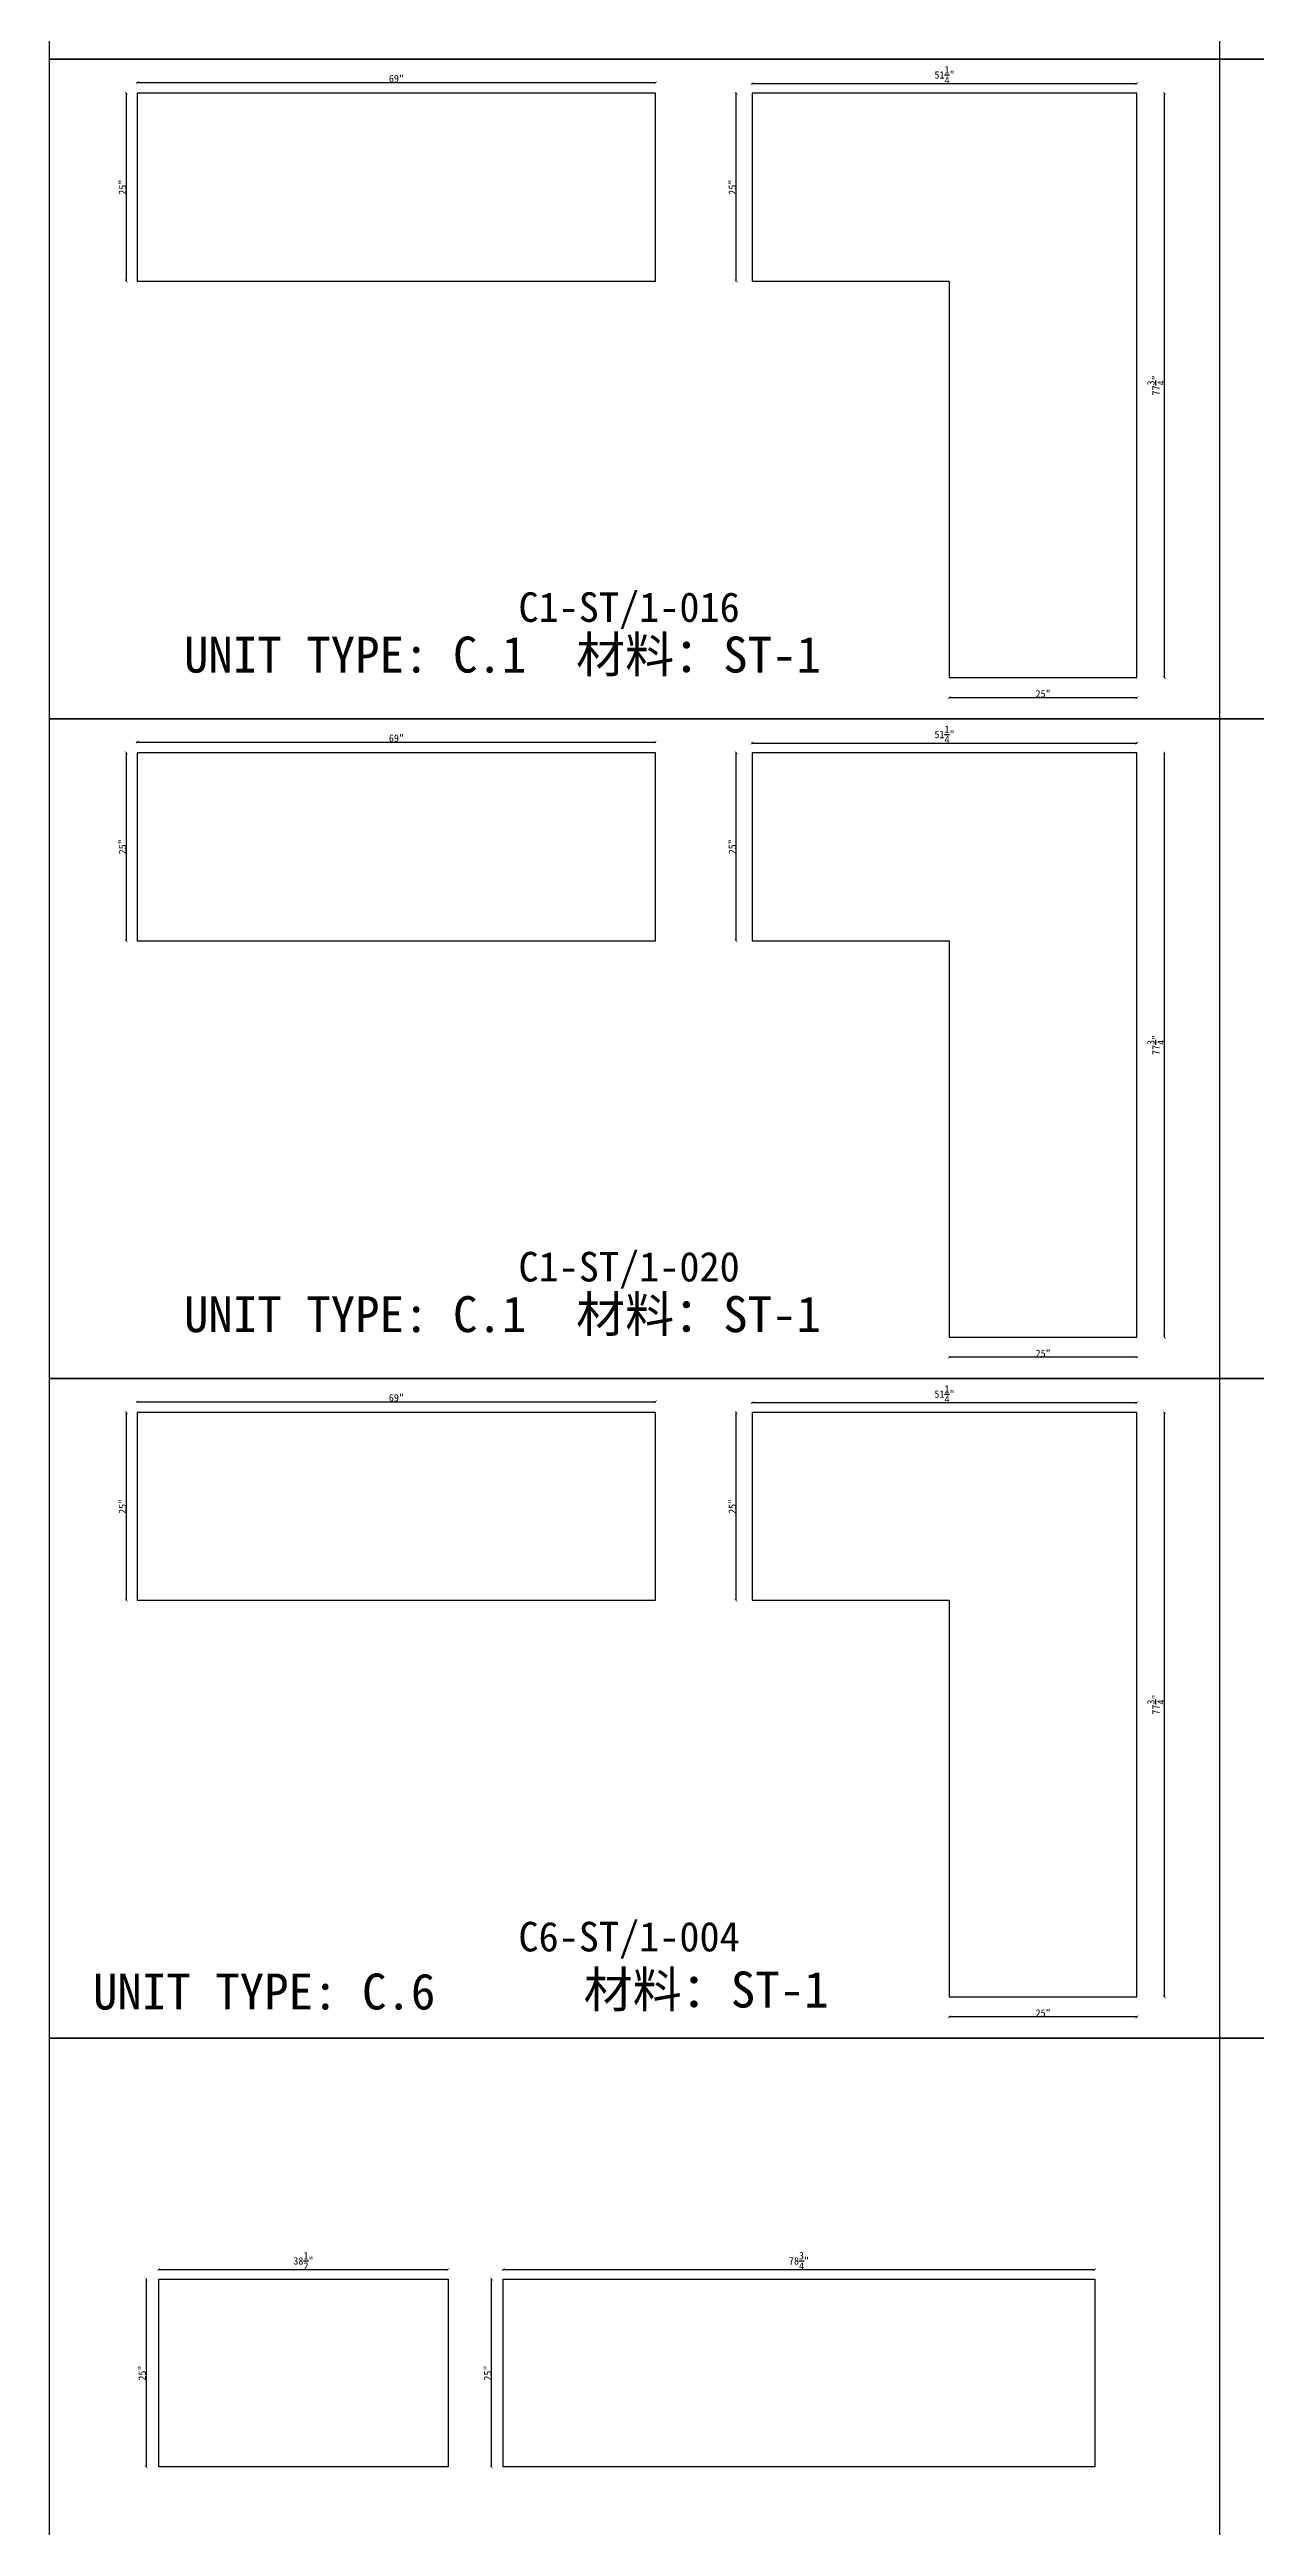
# Model space of a CAD drawing. Header units: millimetres. Extents: x -46966 to 138077, y -48408 to 2116.
# Drawn here: x 114459 to 118537, y -12752 to -4379 of the extents above; entities that cross this region are included whole.
import ezdxf
from ezdxf.enums import TextEntityAlignment as Align

# ---------------------------------------------------------------- set-up
doc = ezdxf.new("R2010")
doc.units = ezdxf.units.MM
doc.layers.add('PART_NUMBER', color=3, linetype='Continuous')
doc.styles.add('样式 1', font='')
doc.styles.get('样式 1').set_extended_font_data('NSimSun')
doc.dimstyles.new('副本 ISO-25', dxfattribs={"dimtxt": 25, "dimasz": 10, "dimexe": 1.5, "dimexo": 0.5, "dimtad": 1, "dimlfac": 0.03937, "dimlunit": 5, "dimtxsty": '样式 1', "dimblk": 'ARCHTICK', "dimcen": 2.5, "dimclrd": 256, "dimclrt": 1, "dimazin": 3, "dimtfac": 1, "dimtmove": 0, "dimatfit": 3, "dimfxlon": 1})

# ---------------------------------------------------------------- blocks, each defined once
blk = doc.blocks.new('_ArchTick')
at = {"color": 0, "linetype": 'ByBlock', "const_width": 0.15}
blk.add_lwpolyline([(-0.5, -0.5), (0.5, 0.5)], dxfattribs=at)
blk = doc.blocks.new('*D1786')
at = {"color": 0, "lineweight": -2, "transparency": 16777216}
for p, q in [((114719.8, -4526.8), (114717.3, -4526.8)), ((114719.8, -5161.8), (114717.3, -5161.8))]:
    blk.add_line(p, q, dxfattribs=at)
at = {"lineweight": -2, "transparency": 16777216}
blk.add_line((114718.8, -5161.8), (114718.8, -4526.8), dxfattribs=at)
at = {"layer": 'Defpoints', "color": 0, "transparency": 16777216}
for p in [(114718.8, -4526.8), (114755.8, -4526.8), (114755.8, -5161.8)]:
    blk.add_point(p, dxfattribs=at)
at = {"lineweight": -2, "transparency": 16777216, "xscale": 10, "yscale": 10, "zscale": 10}
for p, rotation in [((114718.8, -4526.8), 90), ((114718.8, -5161.8), 270)]:
    blk.add_blockref('_ArchTick', p, dxfattribs=dict(at, rotation=rotation))
at = {"color": 1, "transparency": 16777216, "insert": (114705.7, -4844.3), "char_height": 25, "attachment_point": 5, "rotation": 90, "style": '样式 1'}
blk.add_mtext('\\A1;25"', dxfattribs=at)
blk = doc.blocks.new('*D1787')
at = {"color": 0, "lineweight": -2, "transparency": 16777216}
for p, q in [((114755.8, -4491.5), (114755.8, -4489)), ((116508.4, -4491.5), (116508.4, -4489))]:
    blk.add_line(p, q, dxfattribs=at)
at = {"lineweight": -2, "transparency": 16777216}
blk.add_line((114755.8, -4490.5), (116508.4, -4490.5), dxfattribs=at)
at = {"layer": 'Defpoints', "color": 0, "transparency": 16777216}
for p in [(116508.4, -4490.5), (114755.8, -4526.8), (116508.4, -4526.8)]:
    blk.add_point(p, dxfattribs=at)
at = {"lineweight": -2, "transparency": 16777216, "xscale": 10, "yscale": 10, "zscale": 10, "rotation": 180}
blk.add_blockref('_ArchTick', (114755.8, -4490.5), dxfattribs=at)
at = {"lineweight": -2, "transparency": 16777216, "xscale": 10, "yscale": 10, "zscale": 10}
blk.add_blockref('_ArchTick', (116508.4, -4490.5), dxfattribs=at)
at = {"color": 1, "transparency": 16777216, "insert": (115632.1, -4477.3), "char_height": 25, "attachment_point": 5, "style": '样式 1'}
blk.add_mtext('\\A1;69"', dxfattribs=at)
blk = doc.blocks.new('*D1788')
at = {"color": 0, "lineweight": -2, "transparency": 16777216}
for p, q in [((116834.7, -4494.7), (116834.7, -4492.2)), ((118136.4, -4494.7), (118136.4, -4492.2))]:
    blk.add_line(p, q, dxfattribs=at)
at = {"lineweight": -2, "transparency": 16777216}
blk.add_line((116834.7, -4493.7), (118136.4, -4493.7), dxfattribs=at)
at = {"layer": 'Defpoints', "color": 0, "transparency": 16777216}
for p in [(118136.4, -4493.7), (116834.7, -4526.8), (118136.4, -4526.8)]:
    blk.add_point(p, dxfattribs=at)
at = {"lineweight": -2, "transparency": 16777216, "xscale": 10, "yscale": 10, "zscale": 10, "rotation": 180}
blk.add_blockref('_ArchTick', (116834.7, -4493.7), dxfattribs=at)
at = {"lineweight": -2, "transparency": 16777216, "xscale": 10, "yscale": 10, "zscale": 10}
blk.add_blockref('_ArchTick', (118136.4, -4493.7), dxfattribs=at)
at = {"color": 1, "transparency": 16777216, "insert": (117485.5, -4464.6), "char_height": 25, "attachment_point": 5, "style": '样式 1'}
blk.add_mtext('\\A1;51{\\H1x;\\S1/4;}"', dxfattribs=at)
blk = doc.blocks.new('*D1789')
at = {"color": 0, "lineweight": -2, "transparency": 16777216}
for p, q in [((116782.2, -4526.8), (116779.7, -4526.8)), ((116782.2, -5161.8), (116779.7, -5161.8))]:
    blk.add_line(p, q, dxfattribs=at)
at = {"lineweight": -2, "transparency": 16777216}
blk.add_line((116781.2, -5161.8), (116781.2, -4526.8), dxfattribs=at)
at = {"layer": 'Defpoints', "color": 0, "transparency": 16777216}
for p in [(116781.2, -4526.8), (116834.7, -4526.8), (116834.7, -5161.8)]:
    blk.add_point(p, dxfattribs=at)
at = {"lineweight": -2, "transparency": 16777216, "xscale": 10, "yscale": 10, "zscale": 10}
for p, rotation in [((116781.2, -4526.8), 90), ((116781.2, -5161.8), 270)]:
    blk.add_blockref('_ArchTick', p, dxfattribs=dict(at, rotation=rotation))
at = {"color": 1, "transparency": 16777216, "insert": (116768.1, -4844.3), "char_height": 25, "attachment_point": 5, "rotation": 90, "style": '样式 1'}
blk.add_mtext('\\A1;25"', dxfattribs=at)
blk = doc.blocks.new('*D1790')
at = {"color": 0, "lineweight": -2, "transparency": 16777216}
for p, q in [((117501.4, -6569.1), (117501.4, -6571.6)), ((118136.4, -6569.1), (118136.4, -6571.6))]:
    blk.add_line(p, q, dxfattribs=at)
at = {"lineweight": -2, "transparency": 16777216}
blk.add_line((118136.4, -6570.1), (117501.4, -6570.1), dxfattribs=at)
at = {"layer": 'Defpoints', "color": 0, "transparency": 16777216}
for p in [(117501.4, -6501.7), (118136.4, -6501.7), (117501.4, -6570.1)]:
    blk.add_point(p, dxfattribs=at)
at = {"lineweight": -2, "transparency": 16777216, "xscale": 10, "yscale": 10, "zscale": 10, "rotation": 180}
blk.add_blockref('_ArchTick', (117501.4, -6570.1), dxfattribs=at)
at = {"lineweight": -2, "transparency": 16777216, "xscale": 10, "yscale": 10, "zscale": 10}
blk.add_blockref('_ArchTick', (118136.4, -6570.1), dxfattribs=at)
at = {"color": 1, "transparency": 16777216, "insert": (117818.9, -6556.9), "char_height": 25, "attachment_point": 5, "style": '样式 1'}
blk.add_mtext('\\A1;25"', dxfattribs=at)
blk = doc.blocks.new('*D1791')
at = {"color": 0, "lineweight": -2, "transparency": 16777216}
for p, q in [((118228.6, -4526.8), (118231.1, -4526.8)), ((118228.6, -6501.7), (118231.1, -6501.7))]:
    blk.add_line(p, q, dxfattribs=at)
at = {"lineweight": -2, "transparency": 16777216}
blk.add_line((118229.6, -6501.7), (118229.6, -4526.8), dxfattribs=at)
at = {"layer": 'Defpoints', "color": 0, "transparency": 16777216}
for p in [(118136.4, -4526.8), (118229.6, -4526.8), (118136.4, -6501.7)]:
    blk.add_point(p, dxfattribs=at)
at = {"lineweight": -2, "transparency": 16777216, "xscale": 10, "yscale": 10, "zscale": 10}
for p, rotation in [((118229.6, -4526.8), 90), ((118229.6, -6501.7), 270)]:
    blk.add_blockref('_ArchTick', p, dxfattribs=dict(at, rotation=rotation))
at = {"color": 1, "transparency": 16777216, "insert": (118200.5, -5514.2), "char_height": 25, "attachment_point": 5, "rotation": 90, "style": '样式 1'}
blk.add_mtext('\\A1;77{\\H1x;\\S3/4;}"', dxfattribs=at)
blk = doc.blocks.new('*D1684')
at = {"color": 0, "lineweight": -2, "transparency": 16777216}
for p, q in [((114719.8, -6756.4), (114717.3, -6756.4)), ((114719.8, -7391.4), (114717.3, -7391.4))]:
    blk.add_line(p, q, dxfattribs=at)
at = {"lineweight": -2, "transparency": 16777216}
blk.add_line((114718.8, -7391.4), (114718.8, -6756.4), dxfattribs=at)
at = {"layer": 'Defpoints', "color": 0, "transparency": 16777216}
for p in [(114718.8, -6756.4), (114755.8, -6756.4), (114755.8, -7391.4)]:
    blk.add_point(p, dxfattribs=at)
at = {"lineweight": -2, "transparency": 16777216, "xscale": 10, "yscale": 10, "zscale": 10}
for p, rotation in [((114718.8, -6756.4), 90), ((114718.8, -7391.4), 270)]:
    blk.add_blockref('_ArchTick', p, dxfattribs=dict(at, rotation=rotation))
at = {"color": 1, "transparency": 16777216, "insert": (114705.7, -7073.9), "char_height": 25, "attachment_point": 5, "rotation": 90, "style": '样式 1'}
blk.add_mtext('\\A1;25"', dxfattribs=at)
blk = doc.blocks.new('*D1685')
at = {"color": 0, "lineweight": -2, "transparency": 16777216}
for p, q in [((114755.8, -6721), (114755.8, -6718.5)), ((116508.4, -6721), (116508.4, -6718.5))]:
    blk.add_line(p, q, dxfattribs=at)
at = {"lineweight": -2, "transparency": 16777216}
blk.add_line((114755.8, -6720), (116508.4, -6720), dxfattribs=at)
at = {"layer": 'Defpoints', "color": 0, "transparency": 16777216}
for p in [(114755.8, -6756.4), (116508.4, -6720), (116508.4, -6756.4)]:
    blk.add_point(p, dxfattribs=at)
at = {"lineweight": -2, "transparency": 16777216, "xscale": 10, "yscale": 10, "zscale": 10, "rotation": 180}
blk.add_blockref('_ArchTick', (114755.8, -6720), dxfattribs=at)
at = {"lineweight": -2, "transparency": 16777216, "xscale": 10, "yscale": 10, "zscale": 10}
blk.add_blockref('_ArchTick', (116508.4, -6720), dxfattribs=at)
at = {"color": 1, "transparency": 16777216, "insert": (115632.1, -6706.9), "char_height": 25, "attachment_point": 5, "style": '样式 1'}
blk.add_mtext('\\A1;69"', dxfattribs=at)
blk = doc.blocks.new('*D1686')
at = {"color": 0, "lineweight": -2, "transparency": 16777216}
for p, q in [((116834.7, -6724.2), (116834.7, -6721.7)), ((118136.4, -6724.2), (118136.4, -6721.7))]:
    blk.add_line(p, q, dxfattribs=at)
at = {"lineweight": -2, "transparency": 16777216}
blk.add_line((116834.7, -6723.2), (118136.4, -6723.2), dxfattribs=at)
at = {"layer": 'Defpoints', "color": 0, "transparency": 16777216}
for p in [(116834.7, -6756.4), (118136.4, -6723.2), (118136.4, -6756.4)]:
    blk.add_point(p, dxfattribs=at)
at = {"lineweight": -2, "transparency": 16777216, "xscale": 10, "yscale": 10, "zscale": 10, "rotation": 180}
blk.add_blockref('_ArchTick', (116834.7, -6723.2), dxfattribs=at)
at = {"lineweight": -2, "transparency": 16777216, "xscale": 10, "yscale": 10, "zscale": 10}
blk.add_blockref('_ArchTick', (118136.4, -6723.2), dxfattribs=at)
at = {"color": 1, "transparency": 16777216, "insert": (117485.5, -6694.2), "char_height": 25, "attachment_point": 5, "style": '样式 1'}
blk.add_mtext('\\A1;51{\\H1x;\\S1/4;}"', dxfattribs=at)
blk = doc.blocks.new('*D1687')
at = {"color": 0, "lineweight": -2, "transparency": 16777216}
for p, q in [((116782.2, -6756.4), (116779.7, -6756.4)), ((116782.2, -7391.4), (116779.7, -7391.4))]:
    blk.add_line(p, q, dxfattribs=at)
at = {"lineweight": -2, "transparency": 16777216}
blk.add_line((116781.2, -7391.4), (116781.2, -6756.4), dxfattribs=at)
at = {"layer": 'Defpoints', "color": 0, "transparency": 16777216}
for p in [(116781.2, -6756.4), (116834.7, -6756.4), (116834.7, -7391.4)]:
    blk.add_point(p, dxfattribs=at)
at = {"lineweight": -2, "transparency": 16777216, "xscale": 10, "yscale": 10, "zscale": 10}
for p, rotation in [((116781.2, -6756.4), 90), ((116781.2, -7391.4), 270)]:
    blk.add_blockref('_ArchTick', p, dxfattribs=dict(at, rotation=rotation))
at = {"color": 1, "transparency": 16777216, "insert": (116768.1, -7073.9), "char_height": 25, "attachment_point": 5, "rotation": 90, "style": '样式 1'}
blk.add_mtext('\\A1;25"', dxfattribs=at)
blk = doc.blocks.new('*D1688')
at = {"color": 0, "lineweight": -2, "transparency": 16777216}
for p, q in [((117501.4, -8798.6), (117501.4, -8801.1)), ((118136.4, -8798.6), (118136.4, -8801.1))]:
    blk.add_line(p, q, dxfattribs=at)
at = {"lineweight": -2, "transparency": 16777216}
blk.add_line((118136.4, -8799.6), (117501.4, -8799.6), dxfattribs=at)
at = {"layer": 'Defpoints', "color": 0, "transparency": 16777216}
for p in [(117501.4, -8731.2), (118136.4, -8731.2), (117501.4, -8799.6)]:
    blk.add_point(p, dxfattribs=at)
at = {"lineweight": -2, "transparency": 16777216, "xscale": 10, "yscale": 10, "zscale": 10, "rotation": 180}
blk.add_blockref('_ArchTick', (117501.4, -8799.6), dxfattribs=at)
at = {"lineweight": -2, "transparency": 16777216, "xscale": 10, "yscale": 10, "zscale": 10}
blk.add_blockref('_ArchTick', (118136.4, -8799.6), dxfattribs=at)
at = {"color": 1, "transparency": 16777216, "insert": (117818.9, -8786.5), "char_height": 25, "attachment_point": 5, "style": '样式 1'}
blk.add_mtext('\\A1;25"', dxfattribs=at)
blk = doc.blocks.new('*D1689')
at = {"color": 0, "lineweight": -2, "transparency": 16777216}
for p, q in [((118228.6, -6756.4), (118231.1, -6756.4)), ((118228.6, -8731.2), (118231.1, -8731.2))]:
    blk.add_line(p, q, dxfattribs=at)
at = {"lineweight": -2, "transparency": 16777216}
blk.add_line((118229.6, -8731.2), (118229.6, -6756.4), dxfattribs=at)
at = {"layer": 'Defpoints', "color": 0, "transparency": 16777216}
for p in [(118136.4, -6756.4), (118229.6, -6756.4), (118136.4, -8731.2)]:
    blk.add_point(p, dxfattribs=at)
at = {"lineweight": -2, "transparency": 16777216, "xscale": 10, "yscale": 10, "zscale": 10}
for p, rotation in [((118229.6, -6756.4), 90), ((118229.6, -8731.2), 270)]:
    blk.add_blockref('_ArchTick', p, dxfattribs=dict(at, rotation=rotation))
at = {"color": 1, "transparency": 16777216, "insert": (118200.5, -7743.8), "char_height": 25, "attachment_point": 5, "rotation": 90, "style": '样式 1'}
blk.add_mtext('\\A1;77{\\H1x;\\S3/4;}"', dxfattribs=at)
blk = doc.blocks.new('*D1862')
at = {"color": 0, "lineweight": -2, "transparency": 16777216}
for p, q in [((114828.6, -11883.8), (114828.6, -11881.3)), ((115806.5, -11883.8), (115806.5, -11881.3))]:
    blk.add_line(p, q, dxfattribs=at)
at = {"lineweight": -2, "transparency": 16777216}
blk.add_line((114828.6, -11882.8), (115806.5, -11882.8), dxfattribs=at)
at = {"layer": 'Defpoints', "color": 0, "transparency": 16777216}
for p in [(115806.5, -11882.8), (114828.6, -11915.5), (115806.5, -11915.5)]:
    blk.add_point(p, dxfattribs=at)
at = {"lineweight": -2, "transparency": 16777216, "xscale": 10, "yscale": 10, "zscale": 10, "rotation": 180}
blk.add_blockref('_ArchTick', (114828.6, -11882.8), dxfattribs=at)
at = {"lineweight": -2, "transparency": 16777216, "xscale": 10, "yscale": 10, "zscale": 10}
blk.add_blockref('_ArchTick', (115806.5, -11882.8), dxfattribs=at)
at = {"color": 1, "transparency": 16777216, "insert": (115317.6, -11853.8), "char_height": 25, "attachment_point": 5, "style": '样式 1'}
blk.add_mtext('\\A1;38{\\H1x;\\S1/2;}"', dxfattribs=at)
blk = doc.blocks.new('*D1863')
at = {"color": 0, "lineweight": -2, "transparency": 16777216}
for p, q in [((114786.7, -11915.5), (114784.2, -11915.5)), ((114786.7, -12550.5), (114784.2, -12550.5))]:
    blk.add_line(p, q, dxfattribs=at)
at = {"lineweight": -2, "transparency": 16777216}
blk.add_line((114785.7, -11915.5), (114785.7, -12550.5), dxfattribs=at)
at = {"layer": 'Defpoints', "color": 0, "transparency": 16777216}
for p in [(114828.6, -11915.5), (114785.7, -12550.5), (114828.6, -12550.5)]:
    blk.add_point(p, dxfattribs=at)
at = {"lineweight": -2, "transparency": 16777216, "xscale": 10, "yscale": 10, "zscale": 10}
for p, rotation in [((114785.7, -11915.5), 90), ((114785.7, -12550.5), 270)]:
    blk.add_blockref('_ArchTick', p, dxfattribs=dict(at, rotation=rotation))
at = {"color": 1, "transparency": 16777216, "insert": (114772.5, -12233), "char_height": 25, "attachment_point": 5, "rotation": 90, "style": '样式 1'}
blk.add_mtext('\\A1;25"', dxfattribs=at)
blk = doc.blocks.new('*D1864')
at = {"color": 0, "lineweight": -2, "transparency": 16777216}
for p, q in [((115993.3, -11883.8), (115993.3, -11881.3)), ((117993.5, -11883.8), (117993.5, -11881.3))]:
    blk.add_line(p, q, dxfattribs=at)
at = {"lineweight": -2, "transparency": 16777216}
blk.add_line((115993.3, -11882.8), (117993.5, -11882.8), dxfattribs=at)
at = {"layer": 'Defpoints', "color": 0, "transparency": 16777216}
for p in [(117993.5, -11882.8), (115993.3, -11915.5), (117993.5, -11915.5)]:
    blk.add_point(p, dxfattribs=at)
at = {"lineweight": -2, "transparency": 16777216, "xscale": 10, "yscale": 10, "zscale": 10, "rotation": 180}
blk.add_blockref('_ArchTick', (115993.3, -11882.8), dxfattribs=at)
at = {"lineweight": -2, "transparency": 16777216, "xscale": 10, "yscale": 10, "zscale": 10}
blk.add_blockref('_ArchTick', (117993.5, -11882.8), dxfattribs=at)
at = {"color": 1, "transparency": 16777216, "insert": (116993.4, -11853.7), "char_height": 25, "attachment_point": 5, "style": '样式 1'}
blk.add_mtext('\\A1;78{\\H1x;\\S3/4;}"', dxfattribs=at)
blk = doc.blocks.new('*D1865')
at = {"color": 0, "lineweight": -2, "transparency": 16777216}
for p, q in [((115954.9, -11915.5), (115952.4, -11915.5)), ((115954.9, -12550.5), (115952.4, -12550.5))]:
    blk.add_line(p, q, dxfattribs=at)
at = {"lineweight": -2, "transparency": 16777216}
blk.add_line((115953.9, -12550.5), (115953.9, -11915.5), dxfattribs=at)
at = {"layer": 'Defpoints', "color": 0, "transparency": 16777216}
for p in [(115953.9, -11915.5), (115993.3, -11915.5), (115993.3, -12550.5)]:
    blk.add_point(p, dxfattribs=at)
at = {"lineweight": -2, "transparency": 16777216, "xscale": 10, "yscale": 10, "zscale": 10}
for p, rotation in [((115953.9, -11915.5), 90), ((115953.9, -12550.5), 270)]:
    blk.add_blockref('_ArchTick', p, dxfattribs=dict(at, rotation=rotation))
at = {"color": 1, "transparency": 16777216, "insert": (115940.8, -12233), "char_height": 25, "attachment_point": 5, "rotation": 90, "style": '样式 1'}
blk.add_mtext('\\A1;25"', dxfattribs=at)
blk = doc.blocks.new('*D1870')
at = {"color": 0, "lineweight": -2, "transparency": 16777216}
for p, q in [((114719.8, -8985.9), (114717.3, -8985.9)), ((114719.8, -9620.9), (114717.3, -9620.9))]:
    blk.add_line(p, q, dxfattribs=at)
at = {"lineweight": -2, "transparency": 16777216}
blk.add_line((114718.8, -9620.9), (114718.8, -8985.9), dxfattribs=at)
at = {"layer": 'Defpoints', "color": 0, "transparency": 16777216}
for p in [(114718.8, -8985.9), (114755.8, -8985.9), (114755.8, -9620.9)]:
    blk.add_point(p, dxfattribs=at)
at = {"lineweight": -2, "transparency": 16777216, "xscale": 10, "yscale": 10, "zscale": 10}
for p, rotation in [((114718.8, -8985.9), 90), ((114718.8, -9620.9), 270)]:
    blk.add_blockref('_ArchTick', p, dxfattribs=dict(at, rotation=rotation))
at = {"color": 1, "transparency": 16777216, "insert": (114705.7, -9303.4), "char_height": 25, "attachment_point": 5, "rotation": 90, "style": '样式 1'}
blk.add_mtext('\\A1;25"', dxfattribs=at)
blk = doc.blocks.new('*D1871')
at = {"color": 0, "lineweight": -2, "transparency": 16777216}
for p, q in [((114755.8, -8950.6), (114755.8, -8948.1)), ((116508.4, -8950.6), (116508.4, -8948.1))]:
    blk.add_line(p, q, dxfattribs=at)
at = {"lineweight": -2, "transparency": 16777216}
blk.add_line((114755.8, -8949.6), (116508.4, -8949.6), dxfattribs=at)
at = {"layer": 'Defpoints', "color": 0, "transparency": 16777216}
for p in [(116508.4, -8949.6), (114755.8, -8985.9), (116508.4, -8985.9)]:
    blk.add_point(p, dxfattribs=at)
at = {"lineweight": -2, "transparency": 16777216, "xscale": 10, "yscale": 10, "zscale": 10, "rotation": 180}
blk.add_blockref('_ArchTick', (114755.8, -8949.6), dxfattribs=at)
at = {"lineweight": -2, "transparency": 16777216, "xscale": 10, "yscale": 10, "zscale": 10}
blk.add_blockref('_ArchTick', (116508.4, -8949.6), dxfattribs=at)
at = {"color": 1, "transparency": 16777216, "insert": (115632.1, -8936.5), "char_height": 25, "attachment_point": 5, "style": '样式 1'}
blk.add_mtext('\\A1;69"', dxfattribs=at)
blk = doc.blocks.new('*D1872')
at = {"color": 0, "lineweight": -2, "transparency": 16777216}
for p, q in [((116834.7, -8953.8), (116834.7, -8951.3)), ((118136.4, -8953.8), (118136.4, -8951.3))]:
    blk.add_line(p, q, dxfattribs=at)
at = {"lineweight": -2, "transparency": 16777216}
blk.add_line((116834.7, -8952.8), (118136.4, -8952.8), dxfattribs=at)
at = {"layer": 'Defpoints', "color": 0, "transparency": 16777216}
for p in [(118136.4, -8952.8), (116834.7, -8985.9), (118136.4, -8985.9)]:
    blk.add_point(p, dxfattribs=at)
at = {"lineweight": -2, "transparency": 16777216, "xscale": 10, "yscale": 10, "zscale": 10, "rotation": 180}
blk.add_blockref('_ArchTick', (116834.7, -8952.8), dxfattribs=at)
at = {"lineweight": -2, "transparency": 16777216, "xscale": 10, "yscale": 10, "zscale": 10}
blk.add_blockref('_ArchTick', (118136.4, -8952.8), dxfattribs=at)
at = {"color": 1, "transparency": 16777216, "insert": (117485.5, -8923.8), "char_height": 25, "attachment_point": 5, "style": '样式 1'}
blk.add_mtext('\\A1;51{\\H1x;\\S1/4;}"', dxfattribs=at)
blk = doc.blocks.new('*D1873')
at = {"color": 0, "lineweight": -2, "transparency": 16777216}
for p, q in [((116782.2, -8985.9), (116779.7, -8985.9)), ((116782.2, -9620.9), (116779.7, -9620.9))]:
    blk.add_line(p, q, dxfattribs=at)
at = {"lineweight": -2, "transparency": 16777216}
blk.add_line((116781.2, -9620.9), (116781.2, -8985.9), dxfattribs=at)
at = {"layer": 'Defpoints', "color": 0, "transparency": 16777216}
for p in [(116781.2, -8985.9), (116834.7, -8985.9), (116834.7, -9620.9)]:
    blk.add_point(p, dxfattribs=at)
at = {"lineweight": -2, "transparency": 16777216, "xscale": 10, "yscale": 10, "zscale": 10}
for p, rotation in [((116781.2, -8985.9), 90), ((116781.2, -9620.9), 270)]:
    blk.add_blockref('_ArchTick', p, dxfattribs=dict(at, rotation=rotation))
at = {"color": 1, "transparency": 16777216, "insert": (116768.1, -9303.4), "char_height": 25, "attachment_point": 5, "rotation": 90, "style": '样式 1'}
blk.add_mtext('\\A1;25"', dxfattribs=at)
blk = doc.blocks.new('*D1874')
at = {"color": 0, "lineweight": -2, "transparency": 16777216}
for p, q in [((117501.4, -11028.2), (117501.4, -11030.7)), ((118136.4, -11028.2), (118136.4, -11030.7))]:
    blk.add_line(p, q, dxfattribs=at)
at = {"lineweight": -2, "transparency": 16777216}
blk.add_line((118136.4, -11029.2), (117501.4, -11029.2), dxfattribs=at)
at = {"layer": 'Defpoints', "color": 0, "transparency": 16777216}
for p in [(117501.4, -10960.8), (118136.4, -10960.8), (117501.4, -11029.2)]:
    blk.add_point(p, dxfattribs=at)
at = {"lineweight": -2, "transparency": 16777216, "xscale": 10, "yscale": 10, "zscale": 10, "rotation": 180}
blk.add_blockref('_ArchTick', (117501.4, -11029.2), dxfattribs=at)
at = {"lineweight": -2, "transparency": 16777216, "xscale": 10, "yscale": 10, "zscale": 10}
blk.add_blockref('_ArchTick', (118136.4, -11029.2), dxfattribs=at)
at = {"color": 1, "transparency": 16777216, "insert": (117818.9, -11016.1), "char_height": 25, "attachment_point": 5, "style": '样式 1'}
blk.add_mtext('\\A1;25"', dxfattribs=at)
blk = doc.blocks.new('*D1875')
at = {"color": 0, "lineweight": -2, "transparency": 16777216}
for p, q in [((118228.6, -8985.9), (118231.1, -8985.9)), ((118228.6, -10960.8), (118231.1, -10960.8))]:
    blk.add_line(p, q, dxfattribs=at)
at = {"lineweight": -2, "transparency": 16777216}
blk.add_line((118229.6, -10960.8), (118229.6, -8985.9), dxfattribs=at)
at = {"layer": 'Defpoints', "color": 0, "transparency": 16777216}
for p in [(118136.4, -8985.9), (118229.6, -8985.9), (118136.4, -10960.8)]:
    blk.add_point(p, dxfattribs=at)
at = {"lineweight": -2, "transparency": 16777216, "xscale": 10, "yscale": 10, "zscale": 10}
for p, rotation in [((118229.6, -8985.9), 90), ((118229.6, -10960.8), 270)]:
    blk.add_blockref('_ArchTick', p, dxfattribs=dict(at, rotation=rotation))
at = {"color": 1, "transparency": 16777216, "insert": (118200.5, -9973.4), "char_height": 25, "attachment_point": 5, "rotation": 90, "style": '样式 1'}
blk.add_mtext('\\A1;77{\\H1x;\\S3/4;}"', dxfattribs=at)

msp = doc.modelspace()

# ---------------------------------------------------------------- linework, layer by layer
at = {"color": 1}
for points in [[(114459.02, -2182.31), (118415.901, -2182.31), (118415.901, -4411.877), (114459.02, -4411.877)], [(118415.901, -4411.877), (121207.776, -4411.877), (121207.776, -2182.31), (118415.901, -2182.31)], [(114459.02, -4411.877), (118415.901, -4411.877), (118415.901, -6641.444), (114459.02, -6641.444)], [(118415.901, -6641.444), (121207.776, -6641.444), (121207.776, -4411.877), (118415.901, -4411.877)], [(114459.02, -6641.444), (118415.901, -6641.444), (118415.901, -8871.012), (114459.02, -8871.012)], [(118415.901, -8871.012), (121207.776, -8871.012), (121207.776, -6641.444), (118415.901, -6641.444)], [(114459.02, -8871.012), (118415.901, -8871.012), (118415.901, -11100.579), (114459.02, -11100.579)], [(118415.901, -11100.579), (121207.776, -11100.579), (121207.776, -8871.012), (118415.901, -8871.012)], [(114459.02, -11100.579), (118415.901, -11100.579), (118415.901, -13330.146), (114459.02, -13330.146)], [(118415.901, -13330.146), (121207.776, -13330.146), (121207.776, -11100.579), (118415.901, -11100.579)]]:
    msp.add_lwpolyline(points, close=True, dxfattribs=at)
for points in [[(114755.771, -5161.803), (116508.371, -5161.803), (116508.371, -4526.803), (114755.771, -4526.803)], [(118136.416, -4526.803), (116834.666, -4526.803), (116834.666, -5161.803), (117501.416, -5161.803), (117501.416, -6501.653), (118136.416, -6501.653)], [(114755.771, -7391.371), (116508.371, -7391.371), (116508.371, -6756.371), (114755.771, -6756.371)], [(118136.416, -6756.371), (116834.666, -6756.371), (116834.666, -7391.371), (117501.416, -7391.371), (117501.416, -8731.221), (118136.416, -8731.221)], [(114755.771, -9620.938), (116508.371, -9620.938), (116508.371, -8985.938), (114755.771, -8985.938)], [(118136.416, -8985.938), (116834.666, -8985.938), (116834.666, -9620.938), (117501.416, -9620.938), (117501.416, -10960.788), (118136.416, -10960.788)], [(114828.619, -11915.466), (115806.519, -11915.466), (115806.519, -12550.466), (114828.619, -12550.466)], [(115993.274, -11915.466), (117993.524, -11915.466), (117993.524, -12550.466), (115993.274, -12550.466)]]:
    msp.add_lwpolyline(points, close=True)

# ---------------------------------------------------------------- texts
at = {"style": '样式 1'}
for s, p in [('UNIT TYPE: C.1', (114913.443, -6484.902)), ('材料：ST-1', (116239.724, -6484.902)), ('UNIT TYPE: C.1', (114913.443, -8714.469)), ('材料：ST-1', (116239.724, -8714.469)), ('UNIT TYPE: C.6', (114605.819, -11004.008)), ('材料：ST-1', (116265.105, -10997.352))]:
    msp.add_text(s, height=121.5865, dxfattribs=at).set_placement(p)
at = {"layer": 'PART_NUMBER', "color": 3, "style": '样式 1'}
for s, p in [('C1-ST/1-016', (116418.883, -6263.613)), ('C1-ST/1-020', (116418.883, -8493.181)), ('C6-ST/1-004', (116418.883, -10757.748))]:
    msp.add_text(s, height=100, dxfattribs=at).set_placement(p, align=Align.MIDDLE_CENTER)

# ---------------------------------------------------------------- dimensions: what is measured, and where the dimension line sits
for base, p1, p2, picture, middle in [((118136.416, -4493.671), (116834.666, -4526.803), (118136.416, -4526.803), '*D1788', (117485.541, -4464.647)), ((116508.371, -4490.473), (114755.771, -4526.803), (116508.371, -4526.803), '*D1787', (115632.071, -4477.348)), ((117501.416, -6570.069), (118136.416, -6501.653), (117501.416, -6501.653), '*D1790', (117818.916, -6556.944)), ((116508.371, -6720.04), (114755.771, -6756.371), (116508.371, -6756.371), '*D1685', (115632.071, -6706.915)), ((118136.416, -6723.238), (116834.666, -6756.371), (118136.416, -6756.371), '*D1686', (117485.541, -6694.215)), ((117501.416, -8799.637), (118136.416, -8731.221), (117501.416, -8731.221), '*D1688', (117818.916, -8786.512)), ((116508.371, -8949.607), (114755.771, -8985.938), (116508.371, -8985.938), '*D1871', (115632.071, -8936.482)), ((118136.416, -8952.805), (116834.666, -8985.938), (118136.416, -8985.938), '*D1872', (117485.541, -8923.782)), ((117501.416, -11029.204), (118136.416, -10960.788), (117501.416, -10960.788), '*D1874', (117818.916, -11016.079)), ((115806.519, -11882.791), (114828.619, -11915.466), (115806.519, -11915.466), '*D1862', (115317.569, -11853.768)), ((117993.524, -11882.791), (115993.274, -11915.466), (117993.524, -11915.466), '*D1864', (116993.399, -11853.698))]:
    dim = msp.add_linear_dim(base=base, p1=p1, p2=p2, dimstyle='副本 ISO-25')
    dim.commit()
    dim.dimension.update_dxf_attribs({"geometry": picture, "text_midpoint": middle})
for base, p1, p2, picture, middle in [((114718.832, -4526.803), (114755.771, -5161.803), (114755.771, -4526.803), '*D1786', (114705.707, -4844.303)), ((116781.221, -4526.803), (116834.666, -5161.803), (116834.666, -4526.803), '*D1789', (116768.096, -4844.303)), ((118229.639, -4526.803), (118136.416, -6501.653), (118136.416, -4526.803), '*D1791', (118200.545, -5514.228)), ((114718.832, -6756.371), (114755.771, -7391.371), (114755.771, -6756.371), '*D1684', (114705.707, -7073.871)), ((116781.221, -6756.371), (116834.666, -7391.371), (116834.666, -6756.371), '*D1687', (116768.096, -7073.871)), ((118229.639, -6756.371), (118136.416, -8731.221), (118136.416, -6756.371), '*D1689', (118200.545, -7743.796)), ((114718.832, -8985.938), (114755.771, -9620.938), (114755.771, -8985.938), '*D1870', (114705.707, -9303.438)), ((116781.221, -8985.938), (116834.666, -9620.938), (116834.666, -8985.938), '*D1873', (116768.096, -9303.438)), ((118229.639, -8985.938), (118136.416, -10960.788), (118136.416, -8985.938), '*D1875', (118200.545, -9973.363)), ((114785.665, -12550.466), (114828.619, -11915.466), (114828.619, -12550.466), '*D1863', (114772.54, -12232.966)), ((115953.917, -11915.466), (115993.274, -12550.466), (115993.274, -11915.466), '*D1865', (115940.792, -12232.966))]:
    dim = msp.add_linear_dim(base=base, p1=p1, p2=p2, angle=90, dimstyle='副本 ISO-25')
    dim.commit()
    dim.dimension.update_dxf_attribs({"geometry": picture, "text_midpoint": middle})

doc.saveas('drawing.dxf')
